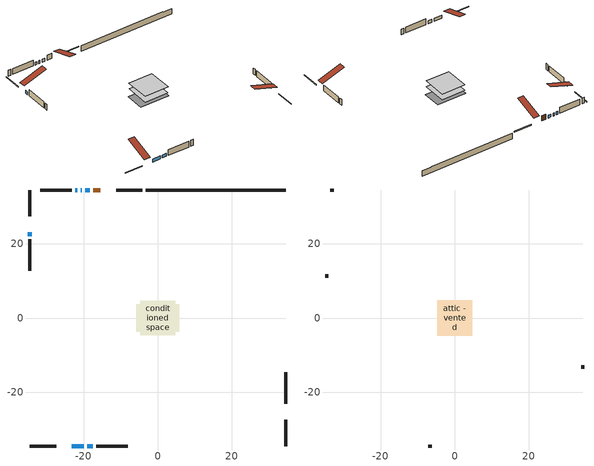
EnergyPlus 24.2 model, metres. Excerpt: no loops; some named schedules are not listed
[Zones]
conditioned space
 floor adiabatic (AdiabaticFloorConstruction): -4.71,-4.71 -4.71,4.71 4.71,4.71 4.71,-4.71 z0.61
 floor foundation (Slab1 construction): -5.79,-3.66 -5.79,3.66 5.79,3.66 5.79,-3.66 z-1.68
 wall outside (RimJoist1 construction): -4.18,34.55 -11.27,34.55 / -34.55,-34.55 -27.46,-34.55 / -34.55,34.55 -34.55,27.46 / 34.55,-34.55 34.55,-27.46 z0.61:0.91
 wall outside (AdiabaticWallConstruction 1): -15.57,34.55 -17.42,34.55 z0.61:2.64
 wall outside (AdiabaticWallConstruction): -18.34,34.55 -19.53,34.55 / -20.45,34.55 -20.81,34.55 / -23.16,-34.55 -20,-34.55 / -19.07,-34.55 -17.51,-34.55 / -34.55,23.16 -34.55,22.13 / -21.74,34.55 -22.3,34.55 z0.61:1.83
 wall outside (Wall1 construction): -23.23,34.55 -31.7,34.55 / -16.58,-34.55 -8.11,-34.55 / -34.55,21.2 -34.55,12.73 / 34.55,-23.16 34.55,-14.69 z0.61:3.05
 wall foundation (FoundationWall1 construction): -3.25,34.55,-1.68 -3.25,34.55,0.61 30.77,34.55,0.61 30.77,34.55,0.43 34.55,34.55,0.43 34.55,34.55,-1.68
 window (WindowConstruction): -18.34,34.55 -19.53,34.55 z0.61:1.83
 window (WindowConstruction 1): -20.45,34.55 -20.81,34.55 z0.61:1.83
 window (WindowConstruction 2): -23.16,-34.55 -20,-34.55 z0.61:1.83
 window (WindowConstruction 3): -19.07,-34.55 -17.51,-34.55 z0.61:1.83
 window (WindowConstruction 4): -34.55,23.16 -34.55,22.13 z0.61:1.83
 window (WindowConstruction 5): -21.74,34.55 -22.3,34.55 z0.61:1.83
 door (Door): -15.57,34.55 -17.41,34.55 z0.61:2.64
 ceiling adiabatic (AdiabaticFloorConstruction): 4.71,-4.71 4.71,4.71 -4.71,4.71 -4.71,-4.71 z0.61
attic - vented
 floor to conditioned space (Floor1 construction Reversed): -4.76,-4.76 -4.76,4.76 4.76,4.76 4.76,-4.76 z3.05
 wall outside (Wall2 construction): -32.62,34.55 -33.62,34.55 / -7.18,-34.55 -6.19,-34.55 / -34.55,11.8 -34.55,10.81 / 34.55,-13.76 34.55,-12.77 z0.61:3.05
 roof outside (Roof1 construction): -14.64,34.55,3.05 -14.64,25.28,6.14 -12.2,25.28,6.14 -12.2,34.55,3.05; -24.09,-34.55,3.05 -24.09,-25.28,6.14 -26.53,-25.28,6.14 -26.53,-34.55,3.05; -34.55,24.09,3.05 -25.28,24.09,6.14 -25.28,26.53,6.14 -34.55,26.53,3.05; 34.55,-24.09,3.05 25.28,-24.09,6.14 25.28,-26.53,6.14 34.55,-26.53,3.05
[Building]
Building 1: Terrain=Suburbs
[Site:Location]
Saskatoon Intl AP_SK: Latitude {deg}=52.17; Longitude {deg}=-106.7; Time Zone {hr}=-6; Elevation {m}=504; Keep Site Location Information=Yes
[Site:GroundTemperature:Shallow]
-3.29371, -5.9198, -6.13011, -4.88389, 0.118965, 5.09852, 9.41553, 12.1502, 12.3826, 10.1583, 5.95142, 1.12462
[Site:WaterMainsTemperature]
Calculation Method=Schedule; Temperature Schedule=mains temperature schedule
[Material] Roughness=Rough; Thermal Absorptance=0.9
Name | Thickness {m} | Conductivity {W/m-K} | Density {kg/m3} | Specific Heat {J/kg-K} | Solar Absorptance | Visible Absorptance
asphalt or fiberglass shingles | 0.00635 | 0.162714 | 1121.4 | 1465.45 | 0.84 | 0.84
ceiling loosefill ins | 0.254 | 0.0480833 | 16.02 | 1046.75 | 0.7 | 0.7
ceiling stud and cavity | 0.1397 | 0.10237 | 65.682 | 1177.47 | 0.7 | 0.7
concrete 4.0 in. | 0.1016 | 1.803125 | 2242.8 | 837.4 | 0.7 | 0.7
concrete 8.0 in. | 0.2032 | 1.803125 | 2242.8 | 837.4 | 0.7 | 0.7
door material | 0.04445 | 0.0451087 | 512.64 | 1214.23 | 0.7 | 0.7
exterior vertical ins | 0.0457286 | 0.029427 | 32.04 | 1214.23 | 0.7 | 0.7
floor covering | 0.0127 | 0.0433444 | 54.468 | 1339.84 | 0.6 | 0.6
floor rigid ins; wall rigid ins | 0.512978 | 0.029427 | 32.04 | 1214.23 | 0.7 | 0.7
floor stud and cavity | 0.1397 | 1.75129 | 37.0049 | 1207.88 | 0.7 | 0.7
furniture material conditioned space 1 | 0.1524 | 0.115458 | 640.8 | 1214.23 | 0.6 | 0.6
gypsum board | 0.0127 | 0.160291 | 801 | 837.4 | 0.6 | 0.6
gypsum board 1 | 0.0127 | 0.160291 | 801 | 837.4 | 0.7 | 0.7
osb sheathing 0.5 in. | 0.0127 | 0.115458 | 512.64 | 1214.23 | 0.7 | 0.7
osb sheathing 0.75 in. | 0.01905 | 0.115458 | 512.64 | 1214.23 | 0.7 | 0.7
osb sheathing 2.0 in. | 0.0508 | 0.115458 | 512.64 | 1214.23 | 0.7 | 0.7
rim joist rigid ins | 0.051816 | 0.029427 | 32.04 | 1214.23 | 0.7 | 0.7
rim joist stud and cavity | 0.0508 | 0.0440068 | 125.044 | 1163.47 | 0.6 | 0.6
wall stud and cavity | 0.1397 | 0.09204 | 139.0536 | 1170.24 | 0.7 | 0.7
wall stud and cavity 1 | 0.0889 | 6.1454 | 50.32683 | 1063.81 | 0.6 | 0.6
wall stud and cavity 2 | 0.0889 | 0.380278 | 52.3479 | 1209.89 | 0.7 | 0.7
wall stud and cavity 3 | 0.0889 | 0.391764 | 83.0341 | 1211.67 | 0.7 | 0.7
wood siding | 0.0254 | 0.102417 | 544.68 | 1172.36 | 0 | 0
wood siding 1 | 0.00254 | 0.102417 | 544.68 | 1172.36 | 0 | 0
wood siding 2; wood siding 3; wood siding 4 | 0.0254 | 0.102417 | 544.68 | 1172.36 | 0.7 | 0.7
[WindowMaterial:SimpleGlazingSystem]
Name | U-Factor {W/m2-K} | Solar Heat Gain Coefficient
WindowMaterial | 4.502654 | 0.63
WindowMaterial 1 | 5.73705 | 0.53
WindowMaterial 2 | 2.93496 | 0.65
WindowMaterial 3 | 4.87797 | 0.6
WindowMaterial 4 | 4.65937 | 0.62
WindowMaterial 5 | 3.023535 | 0.56
[Construction]
AdiabaticFloorConstruction: floor stud and cavity, floor rigid ins, osb sheathing 0.75 in., floor covering
AdiabaticWallConstruction: wood siding 3, wall rigid ins, wall stud and cavity 2, gypsum board
AdiabaticWallConstruction 1: wood siding 4, wall rigid ins, wall stud and cavity 2, gypsum board
Door: door material
Floor1 construction Reversed: gypsum board, ceiling stud and cavity, ceiling loosefill ins
FoundationWall1 construction: concrete 8.0 in., gypsum board 1
furniture construction conditioned space 1: furniture material conditioned space 1
PartitionWallConstruction: gypsum board, wall stud and cavity 3, gypsum board
RimJoist1 construction: wood siding 2, rim joist rigid ins, osb sheathing 2.0 in., rim joist stud and cavity
Roof1 construction: asphalt or fiberglass shingles
Slab1 construction: concrete 4.0 in.
Wall1 construction: wood siding, osb sheathing 0.5 in., wall stud and cavity, gypsum board
Wall2 construction: wood siding 1, wall stud and cavity 1
WindowConstruction: WindowMaterial
WindowConstruction 1: WindowMaterial 1
WindowConstruction 2: WindowMaterial 2
WindowConstruction 3: WindowMaterial 3
WindowConstruction 4: WindowMaterial 4
WindowConstruction 5: WindowMaterial 5
[Zone] Multiplier=1; Part of Total Floor Area=Yes
Name | Volume {m3}
attic - vented | 45.4357
conditioned space | 433.9
[Space]
Name | Zone | Volume {m3}
attic - vented 1 | attic - vented | 45.4357
conditioned space 1 | conditioned space | 433.9
[ZoneInfiltration:EffectiveLeakageArea]
infil attic - vented 1: Zone or Space=attic - vented 1; Schedule=Always On Discrete; Effective Air Leakage Area {cm2}=3105.6; Stack Coefficient=0.000384434; Wind Coefficient=1.32474e-05
[ZoneMixing]
whole house fan mix: Zone or Space=attic - vented; Schedule=Always On Continuous; Design Flow Rate Calculation Method=Flow/Zone; Design Flow Rate {m3/s}=0; Source Zone or Space=conditioned space
[SurfaceProperty:ExposedFoundationPerimeter]
Slab1: Exposed Perimeter Calculation Method=TotalExposedPerimeter; Total Exposed Perimeter {m}=37.795
[InternalMass] Zone or ZoneList=conditioned space; Space or SpaceList=conditioned space 1
Name | Construction | Surface Area {m2}
furniture mass conditioned space 1 | furniture construction conditioned space 1 | 69.4122
partition wall mass | PartitionWallConstruction | 173.53
[Lights]
interior lighting: Zone or ZoneList or Space or SpaceList=conditioned space 1; Schedule=interior lighting schedule; Design Level Calculation Method=LightingLevel; Lighting Level {W}=343.2; Return Air Fraction=0; Fraction Radiant=0.6; Fraction Visible=0.2; Fraction Replaceable=1
[People]
occupants: Zone or ZoneList or Space or SpaceList=conditioned space 1; Number of People Schedule=occupants schedule; Number of People Calculation Method=People; Number of People=3; Fraction Radiant=0.314171; Sensible Heat Fraction=0.56303; Activity Level Schedule=occupants activity schedule; Carbon Dioxide Generation Rate {m3/s-W}=0; Enable ASHRAE 55 Comfort Warnings=No; Mean Radiant Temperature Calculation Type=EnclosureAveraged
[ElectricEquipment] Zone or ZoneList or Space or SpaceList=conditioned space 1; Design Level Calculation Method=EquipmentLevel
Name | Schedule | Design Level {W} | Fraction Latent | Fraction Radiant | Fraction Lost
clothes dryer | clothes dryer schedule | 140.772 | 0.015 | 0.081 | 0.85
clothes washer | clothes washer schedule | 32.1985 | 0.03 | 0.162 | 0.7
cooking range | cooking range schedule | 215.147 | 0.08 | 0.432 | 0.2
dishwasher | dishwasher schedule | 66.8632 | 0.3 | 0.18 | 0.4
fridge | fridge schedule | 72.9452 | 0 | 0.6 | 0
mech vent house fan | mech vent house fan schedule | 0 | 0 | 0 | 1
mech vent house fan cfis | mech vent house fan cfis schedule | 0 | 0 | 0 | 0
misc plug loads | misc plug loads schedule | 494.7 | 0.045 | 0.513 | 0.1
whole house fan | Always On Discrete | 0 | 0 | 0 | 1
[OtherEquipment] Zone or ZoneList or Space or SpaceList=conditioned space 1; Design Level Calculation Method=EquipmentLevel
Name | Fuel Type | Schedule | Design Level {W} | Fraction Latent | Fraction Radiant | Fraction Lost
clothes dryer 1 | Electricity | clothes dryer schedule | 0 | 0.015 | 0.081 | 0.85
cooking range 1 | Electricity | cooking range schedule | 0 | 0.08 | 0.432 | 0.2
general water use latent | None | general water use schedule | 62.594 | 1 | 0 | 0
general water use sensible | None | general water use schedule | -61.6891 | 0 | 0.6 | 0
mech vent house fan latent load | None | Always On Discrete | 0 | 1 | 0 | 0
mech vent house fan sensible load | None | Always On Discrete | 0 | 0 | 0 | 0
water heater energy adjustment1 | NaturalGas | Always On Discrete | 0.01 | 0 | 0 | 1
[ZoneInfiltration:DesignFlowRate] Zone or ZoneList or Space or SpaceList=conditioned space 1; Schedule=Always On Discrete; Design Flow Rate Calculation Method=Flow/Zone; Design Flow Rate {m3/s}=0
infil flow; natural vent flow; whole house fan flow
[AvailabilityManager:Scheduled]
furnace airloop Availability Manager: Schedule=Always On Discrete
[Foundation:Kiva]
Foundation Kiva 1: Initial Indoor Air Temperature {C}=21; Wall Height Above Grade {m}=0.609996; Wall Depth Below Slab {m}=0.2032; Custom Block Material Name 1=exterior vertical ins; Custom Block Depth 1 {m}=2.28999; Custom Block X Position 1 {m}=0.2159; Custom Block Z Position 1 {m}=0
[Foundation:Kiva:Settings]
Soil Conductivity {W/m-K}=0.849921; Soil Density {kg/m3}=1842.3; Soil Specific Heat {J/kg-K}=418.7; Ground Solar Absorptivity=0.9; Ground Thermal Absorptivity=0.9; Ground Surface Roughness {m}=0.03; Far-Field Width {m}=40; Deep-Ground Boundary Condition=ZeroFlux; Deep-Ground Depth {m}=40; Minimum Cell Dimension {m}=0.2; Maximum Cell Growth Coefficient=3; Simulation Timestep=Timestep
[Exterior:Lights]
exterior lighting: Schedule=exterior lighting schedule; Design Level {W}=75.6
[EnergyManagementSystem:GlobalVariable]
furnace_airloop_Fan_RTF
infil_program_Qfan
infil_program_Qinf
natural_vent_program_Qnv
natural_vent_program_Qwhf
[EnergyManagementSystem:Sensor]
Name | Output:Variable or Output:Meter Index Key | Output:Variable or Output:Meter
airflow_gain | infil flow | Infiltration Sensible Heat Gain Energy
airflow_gain_1 | natural vent flow | Infiltration Sensible Heat Gain Energy
airflow_gain_2 | whole house fan flow | Infiltration Sensible Heat Gain Energy
airflow_loss | infil flow | Infiltration Sensible Heat Loss Energy
airflow_loss_1 | natural vent flow | Infiltration Sensible Heat Loss Energy
airflow_loss_2 | whole house fan flow | Infiltration Sensible Heat Loss Energy
clg_load_cond |  | Cooling:EnergyTransfer:Zone:CONDITIONED SPACE
clg_sp_s; clg_sp_s_1 | cooling setpoint | Schedule Value
clothes_dryer_exhaust_0_sch_s | clothes dryer exhaust 0 schedule | Schedule Value
cool_season | cooling season schedule | Schedule Value
htg_load_cond |  | Heating:EnergyTransfer:Zone:CONDITIONED SPACE
htg_sp_s; htg_sp_s_1 | heating setpoint | Schedule Value
ig_ee_conv | clothes dryer | Electric Equipment Convective Heating Energy
ig_ee_conv_2 | cooking range | Electric Equipment Convective Heating Energy
ig_ee_conv_4 | fridge | Electric Equipment Convective Heating Energy
ig_ee_conv_5 | misc plug loads | Electric Equipment Convective Heating Energy
ig_ee_conv_6 | whole house fan | Electric Equipment Convective Heating Energy
ig_ee_rad | clothes dryer | Electric Equipment Radiant Heating Energy
ig_ee_rad_2 | cooking range | Electric Equipment Radiant Heating Energy
ig_ee_rad_4 | fridge | Electric Equipment Radiant Heating Energy
ig_ee_rad_5 | misc plug loads | Electric Equipment Radiant Heating Energy
ig_ee_rad_6 | whole house fan | Electric Equipment Radiant Heating Energy
ig_lgt_conv | interior lighting | Lights Convective Heating Energy
ig_lgt_rad | interior lighting | Lights Radiant Heating Energy
ig_lgt_vis | interior lighting | Lights Visible Radiation Heating Energy
ig_oe_conv | clothes dryer 1 | Other Equipment Convective Heating Energy
ig_oe_conv_1 | cooking range 1 | Other Equipment Convective Heating Energy
ig_oe_conv_2 | general water use latent | Other Equipment Convective Heating Energy
ig_oe_conv_3 | general water use sensible | Other Equipment Convective Heating Energy
ig_oe_conv_4 | water heater energy adjustment1 | Other Equipment Convective Heating Energy
ig_oe_rad | clothes dryer 1 | Other Equipment Radiant Heating Energy
ig_oe_rad_1 | cooking range 1 | Other Equipment Radiant Heating Energy
ig_oe_rad_2 | general water use latent | Other Equipment Radiant Heating Energy
ig_oe_rad_3 | general water use sensible | Other Equipment Radiant Heating Energy
ig_oe_rad_4 | water heater energy adjustment1 | Other Equipment Radiant Heating Energy
ig_ppl_conv | occupants | People Convective Heating Energy
ig_ppl_rad | occupants | People Radiant Heating Energy
im_conv | furniture mass conditioned space 1 | Surface Inside Face Convection Heat Gain Energy
im_conv_1 | partition wall mass | Surface Inside Face Convection Heat Gain Energy
im_ig | furniture mass conditioned space 1 | Surface Inside Face Internal Gains Radiation Heat Gain Energy
im_ig_1 | partition wall mass | Surface Inside Face Internal Gains Radiation Heat Gain Energy
im_lgt | furniture mass conditioned space 1 | Surface Inside Face Lights Radiation Heat Gain Energy
im_lgt_1 | partition wall mass | Surface Inside Face Lights Radiation Heat Gain Energy
im_sol | furniture mass conditioned space 1 | Surface Inside Face Solar Radiation Heat Gain Energy
im_sol_1 | partition wall mass | Surface Inside Face Solar Radiation Heat Gain Energy
im_surf | furniture mass conditioned space 1 | Surface Inside Face Net Surface Thermal Radiation Heat Gain Energy
im_surf_1 | partition wall mass | Surface Inside Face Net Surface Thermal Radiation Heat Gain Energy
mv_conv | mech vent house fan | Electric Equipment Convective Heating Energy
mv_conv_1 | mech vent house fan cfis | Electric Equipment Convective Heating Energy
mv_conv_2 | mech vent house fan latent load | Other Equipment Convective Heating Energy
mv_conv_3 | mech vent house fan sensible load | Other Equipment Convective Heating Energy
mv_rad | mech vent house fan | Electric Equipment Radiant Heating Energy
mv_rad_1 | mech vent house fan cfis | Electric Equipment Radiant Heating Energy
mv_rad_2 | mech vent house fan latent load | Other Equipment Radiant Heating Energy
mv_rad_3 | mech vent house fan sensible load | Other Equipment Radiant Heating Energy
natural_vent_s | natural vent schedule | Schedule Value
out_pb_s |  | Site Outdoor Air Barometric Pressure
out_wt_s |  | Site Outdoor Air Humidity Ratio
site_vw_s |  | Site Wind Speed
ss_back_out | Window1 | Surface Window Shortwave from Zone Back Out Window Heat Transfer Rate
ss_back_out_1 | Window2 | Surface Window Shortwave from Zone Back Out Window Heat Transfer Rate
ss_back_out_2 | Window3 | Surface Window Shortwave from Zone Back Out Window Heat Transfer Rate
ss_back_out_3 | Window6 | Surface Window Shortwave from Zone Back Out Window Heat Transfer Rate
ss_back_out_4 | Window8 | Surface Window Shortwave from Zone Back Out Window Heat Transfer Rate
ss_back_out_5 | Window9 | Surface Window Shortwave from Zone Back Out Window Heat Transfer Rate
ss_conv | Door1 | Surface Inside Face Convection Heat Gain Energy
ss_conv_1 | Window1 | Surface Inside Face Convection Heat Gain Energy
ss_conv_2 | Window2 | Surface Inside Face Convection Heat Gain Energy
ss_conv_3 | Window3 | Surface Inside Face Convection Heat Gain Energy
ss_conv_4 | Window6 | Surface Inside Face Convection Heat Gain Energy
ss_conv_5 | Window8 | Surface Inside Face Convection Heat Gain Energy
ss_conv_6 | Window9 | Surface Inside Face Convection Heat Gain Energy
ss_ig | Door1 | Surface Inside Face Internal Gains Radiation Heat Gain Energy
ss_ig_1 | Window1 | Surface Inside Face Internal Gains Radiation Heat Gain Energy
ss_ig_2 | Window2 | Surface Inside Face Internal Gains Radiation Heat Gain Energy
ss_ig_3 | Window3 | Surface Inside Face Internal Gains Radiation Heat Gain Energy
ss_ig_4 | Window6 | Surface Inside Face Internal Gains Radiation Heat Gain Energy
ss_ig_5 | Window8 | Surface Inside Face Internal Gains Radiation Heat Gain Energy
ss_ig_6 | Window9 | Surface Inside Face Internal Gains Radiation Heat Gain Energy
ss_lgt | Door1 | Surface Inside Face Lights Radiation Heat Gain Energy
ss_sol | Door1 | Surface Inside Face Solar Radiation Heat Gain Energy
ss_surf | Door1 | Surface Inside Face Net Surface Thermal Radiation Heat Gain Energy
ss_surf_1 | Window1 | Surface Inside Face Net Surface Thermal Radiation Heat Gain Energy
ss_surf_2 | Window2 | Surface Inside Face Net Surface Thermal Radiation Heat Gain Energy
ss_surf_3 | Window3 | Surface Inside Face Net Surface Thermal Radiation Heat Gain Energy
ss_surf_4 | Window6 | Surface Inside Face Net Surface Thermal Radiation Heat Gain Energy
ss_surf_5 | Window8 | Surface Inside Face Net Surface Thermal Radiation Heat Gain Energy
ss_surf_6 | Window9 | Surface Inside Face Net Surface Thermal Radiation Heat Gain Energy
ss_trans_in | Window1 | Surface Window Transmitted Solar Radiation Rate
ss_trans_in_1 | Window2 | Surface Window Transmitted Solar Radiation Rate
ss_trans_in_2 | Window3 | Surface Window Transmitted Solar Radiation Rate
ss_trans_in_3 | Window6 | Surface Window Transmitted Solar Radiation Rate
ss_trans_in_4 | Window8 | Surface Window Transmitted Solar Radiation Rate
ss_trans_in_5 | Window9 | Surface Window Transmitted Solar Radiation Rate
ss_trans_out | Window1 | Surface Inside Face Initial Transmitted Diffuse Transmitted Out Window Solar Radiation Rate
ss_trans_out_1 | Window2 | Surface Inside Face Initial Transmitted Diffuse Transmitted Out Window Solar Radiation Rate
ss_trans_out_2 | Window3 | Surface Inside Face Initial Transmitted Diffuse Transmitted Out Window Solar Radiation Rate
ss_trans_out_3 | Window6 | Surface Inside Face Initial Transmitted Diffuse Transmitted Out Window Solar Radiation Rate
ss_trans_out_4 | Window8 | Surface Inside Face Initial Transmitted Diffuse Transmitted Out Window Solar Radiation Rate
ss_trans_out_5 | Window9 | Surface Inside Face Initial Transmitted Diffuse Transmitted Out Window Solar Radiation Rate
s_conv | Floor1 | Surface Inside Face Convection Heat Gain Energy
s_conv_1 | FoundationWall1 | Surface Inside Face Convection Heat Gain Energy
s_conv_10 | Wall1:180 | Surface Inside Face Convection Heat Gain Energy
s_conv_11 | Wall1:270 | Surface Inside Face Convection Heat Gain Energy
s_conv_12 | Wall1:90 | Surface Inside Face Convection Heat Gain Energy
s_conv_2 | inferred conditioned ceiling | Surface Inside Face Convection Heat Gain Energy
s_conv_3 | inferred conditioned floor | Surface Inside Face Convection Heat Gain Energy
s_conv_4 | RimJoist1:0 | Surface Inside Face Convection Heat Gain Energy
s_conv_5 | RimJoist1:180 | Surface Inside Face Convection Heat Gain Energy
s_conv_6 | RimJoist1:270 | Surface Inside Face Convection Heat Gain Energy
s_conv_7 | RimJoist1:90 | Surface Inside Face Convection Heat Gain Energy
s_conv_8 | Slab1 | Surface Inside Face Convection Heat Gain Energy
s_conv_9 | Wall1:0 | Surface Inside Face Convection Heat Gain Energy
s_ig | Floor1 | Surface Inside Face Internal Gains Radiation Heat Gain Energy
s_ig_1 | FoundationWall1 | Surface Inside Face Internal Gains Radiation Heat Gain Energy
s_ig_10 | Wall1:180 | Surface Inside Face Internal Gains Radiation Heat Gain Energy
s_ig_11 | Wall1:270 | Surface Inside Face Internal Gains Radiation Heat Gain Energy
s_ig_12 | Wall1:90 | Surface Inside Face Internal Gains Radiation Heat Gain Energy
s_ig_2 | inferred conditioned ceiling | Surface Inside Face Internal Gains Radiation Heat Gain Energy
s_ig_3 | inferred conditioned floor | Surface Inside Face Internal Gains Radiation Heat Gain Energy
s_ig_4 | RimJoist1:0 | Surface Inside Face Internal Gains Radiation Heat Gain Energy
s_ig_5 | RimJoist1:180 | Surface Inside Face Internal Gains Radiation Heat Gain Energy
s_ig_6 | RimJoist1:270 | Surface Inside Face Internal Gains Radiation Heat Gain Energy
s_ig_7 | RimJoist1:90 | Surface Inside Face Internal Gains Radiation Heat Gain Energy
s_ig_8 | Slab1 | Surface Inside Face Internal Gains Radiation Heat Gain Energy
s_ig_9 | Wall1:0 | Surface Inside Face Internal Gains Radiation Heat Gain Energy
s_lgt | Floor1 | Surface Inside Face Lights Radiation Heat Gain Energy
s_lgt_1 | FoundationWall1 | Surface Inside Face Lights Radiation Heat Gain Energy
s_lgt_10 | Wall1:180 | Surface Inside Face Lights Radiation Heat Gain Energy
s_lgt_11 | Wall1:270 | Surface Inside Face Lights Radiation Heat Gain Energy
s_lgt_12 | Wall1:90 | Surface Inside Face Lights Radiation Heat Gain Energy
s_lgt_2 | inferred conditioned ceiling | Surface Inside Face Lights Radiation Heat Gain Energy
s_lgt_3 | inferred conditioned floor | Surface Inside Face Lights Radiation Heat Gain Energy
s_lgt_4 | RimJoist1:0 | Surface Inside Face Lights Radiation Heat Gain Energy
s_lgt_5 | RimJoist1:180 | Surface Inside Face Lights Radiation Heat Gain Energy
s_lgt_6 | RimJoist1:270 | Surface Inside Face Lights Radiation Heat Gain Energy
s_lgt_7 | RimJoist1:90 | Surface Inside Face Lights Radiation Heat Gain Energy
s_lgt_8 | Slab1 | Surface Inside Face Lights Radiation Heat Gain Energy
s_lgt_9 | Wall1:0 | Surface Inside Face Lights Radiation Heat Gain Energy
s_sol | Floor1 | Surface Inside Face Solar Radiation Heat Gain Energy
s_sol_1 | FoundationWall1 | Surface Inside Face Solar Radiation Heat Gain Energy
s_sol_10 | Wall1:180 | Surface Inside Face Solar Radiation Heat Gain Energy
s_sol_11 | Wall1:270 | Surface Inside Face Solar Radiation Heat Gain Energy
s_sol_12 | Wall1:90 | Surface Inside Face Solar Radiation Heat Gain Energy
s_sol_2 | inferred conditioned ceiling | Surface Inside Face Solar Radiation Heat Gain Energy
s_sol_3 | inferred conditioned floor | Surface Inside Face Solar Radiation Heat Gain Energy
s_sol_4 | RimJoist1:0 | Surface Inside Face Solar Radiation Heat Gain Energy
s_sol_5 | RimJoist1:180 | Surface Inside Face Solar Radiation Heat Gain Energy
s_sol_6 | RimJoist1:270 | Surface Inside Face Solar Radiation Heat Gain Energy
s_sol_7 | RimJoist1:90 | Surface Inside Face Solar Radiation Heat Gain Energy
s_sol_8 | Slab1 | Surface Inside Face Solar Radiation Heat Gain Energy
s_sol_9 | Wall1:0 | Surface Inside Face Solar Radiation Heat Gain Energy
s_surf | Floor1 | Surface Inside Face Net Surface Thermal Radiation Heat Gain Energy
s_surf_1 | FoundationWall1 | Surface Inside Face Net Surface Thermal Radiation Heat Gain Energy
s_surf_10 | Wall1:180 | Surface Inside Face Net Surface Thermal Radiation Heat Gain Energy
s_surf_11 | Wall1:270 | Surface Inside Face Net Surface Thermal Radiation Heat Gain Energy
s_surf_12 | Wall1:90 | Surface Inside Face Net Surface Thermal Radiation Heat Gain Energy
s_surf_2 | inferred conditioned ceiling | Surface Inside Face Net Surface Thermal Radiation Heat Gain Energy
s_surf_3 | inferred conditioned floor | Surface Inside Face Net Surface Thermal Radiation Heat Gain Energy
s_surf_4 | RimJoist1:0 | Surface Inside Face Net Surface Thermal Radiation Heat Gain Energy
s_surf_5 | RimJoist1:180 | Surface Inside Face Net Surface Thermal Radiation Heat Gain Energy
s_surf_6 | RimJoist1:270 | Surface Inside Face Net Surface Thermal Radiation Heat Gain Energy
s_surf_7 | RimJoist1:90 | Surface Inside Face Net Surface Thermal Radiation Heat Gain Energy
s_surf_8 | Slab1 | Surface Inside Face Net Surface Thermal Radiation Heat Gain Energy
s_surf_9 | Wall1:0 | Surface Inside Face Net Surface Thermal Radiation Heat Gain Energy
[EnergyManagementSystem:Actuator]
Name | Actuated Component Unique | Actuated Component Type | Actuated Component Control Type
fridge_schedule_act | fridge schedule | Schedule:Constant | Schedule Value
infil_flow_act | infil flow | Zone Infiltration | Air Exchange Flow Rate
mech_vent_house_fan_cfis_act | mech vent house fan cfis | ElectricEquipment | Electricity Rate
mech_vent_house_fan_latent_load_act | mech vent house fan latent load | OtherEquipment | Power Level
mech_vent_house_fan_sensible_load_act | mech vent house fan sensible load | OtherEquipment | Power Level
natural_vent_flow_act | natural vent flow | Zone Infiltration | Air Exchange Flow Rate
water_heater_ec_adj_act | water heater energy adjustment1 | OtherEquipment | Power Level
whole_house_fan_act | whole house fan | ElectricEquipment | Electricity Rate
whole_house_fan_flow_act | whole house fan flow | Zone Infiltration | Air Exchange Flow Rate
whole_house_fan_mix_act | whole house fan mix | ZoneMixing | Air Exchange Flow Rate
